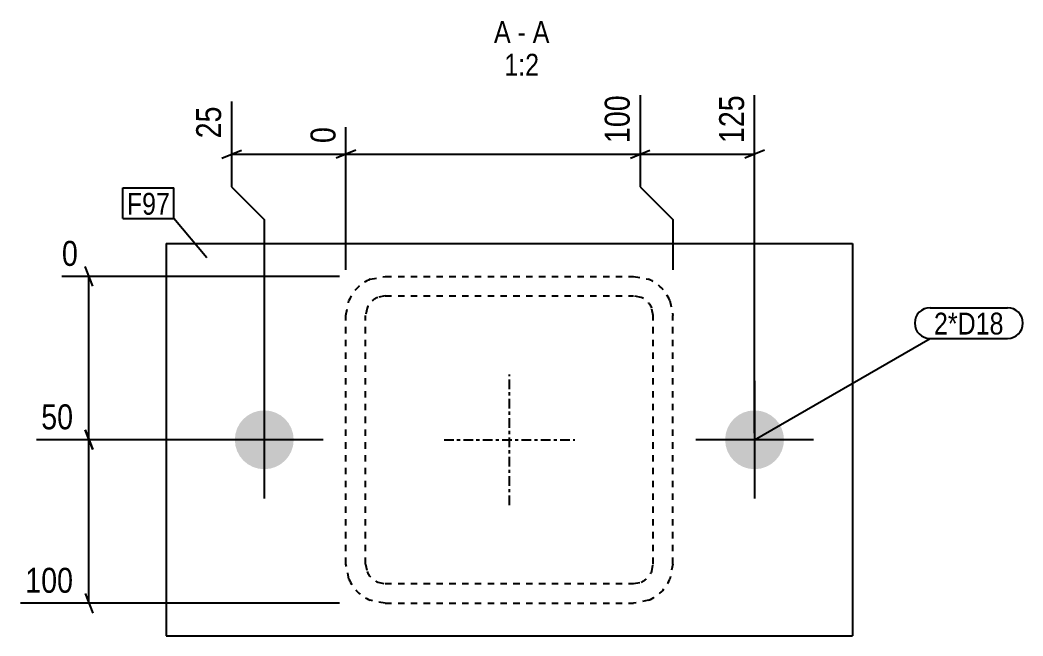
# Model space of a CAD drawing. Header units: millimetres. Extents: x 5 to 26277, y 5 to 1235.
# Drawn here: x 7236 to 7542.9, y 4.8 to 193.2 of the extents above; entities that cross this region are included whole.
import ezdxf

# ---------------------------------------------------------------- set-up
doc = ezdxf.new("R2010")
doc.units = ezdxf.units.MM
doc.linetypes.add('DXK_LINE_DOT2', pattern=[3.9198, 1.9599, -1.9599])
doc.linetypes.add('DXK_LINE_DOT3', pattern=[5.9187, 2.979, -0.9799, 0.9799, -0.9799])
for name, color, linetype in [('MÅLSÆTNING', 7, 'Continuous'), ('STÅL', 7, 'Continuous'), ('TEKST', 7, 'Continuous')]:
    doc.layers.add(name, color=color, linetype=linetype)
doc.styles.add('Arial Narrow', font='ARIALN.TTF', dxfattribs={"height": 0.2})

msp = doc.modelspace()

# ---------------------------------------------------------------- hatches: boundary and pattern name
at = {"layer": 'STÅL', "linetype": 'Continuous'}
for points in [[(7319.75, 64.8, -1), (7301.75, 64.8, -1)], [(7469.75, 64.8, -1), (7451.75, 64.8, -1)]]:
    msp.add_hatch(color=96, dxfattribs=at).paths.add_polyline_path(points)

# ---------------------------------------------------------------- linework, layer by layer
at = {"layer": 'MÅLSÆTNING', "color": 7, "linetype": 'Continuous'}
for p, q in [((7425.75, 170.19), (7425.75, 142.17)), ((7425.75, 170.19), (7425.75, 142.17)), ((7460.75, 66.8), (7460.75, 170.19)), ((7300.75, 168.23), (7300.75, 142.17)), ((7335.75, 116.8), (7335.75, 160.44)), ((7335.75, 116.8), (7335.75, 160.44)), ((7297.75, 150.97), (7303.75, 153.37)), ((7300.75, 152.17), (7335.75, 152.17)), ((7338.75, 153.37), (7332.75, 150.97)), ((7338.75, 153.37), (7332.75, 150.97)), ((7335.75, 152.17), (7425.75, 152.17)), ((7422.75, 150.97), (7428.75, 153.37)), ((7425.75, 152.17), (7460.75, 152.17)), ((7463.75, 153.37), (7457.75, 150.97)), ((7300.75, 142.17), (7310.75, 132.17)), ((7425.75, 142.17), (7435.75, 132.17)), ((7425.75, 142.17), (7435.75, 132.17)), ((7310.75, 132.17), (7310.75, 66.8)), ((7435.75, 132.17), (7435.75, 116.8)), ((7435.75, 132.17), (7435.75, 116.8)), ((7258.32, 111.8), (7255.92, 117.8)), ((7333.75, 114.8), (7248.85, 114.8)), ((7257.12, 64.8), (7257.12, 114.8)), ((7258.32, 61.8), (7255.92, 67.8)), ((7255.92, 67.8), (7258.32, 61.8)), ((7308.75, 64.8), (7241.06, 64.8)), ((7308.75, 64.8), (7241.06, 64.8)), ((7257.12, 14.8), (7257.12, 64.8)), ((7255.92, 17.8), (7258.32, 11.8)), ((7333.75, 14.8), (7236.18, 14.8))]:
    msp.add_line(p, q, dxfattribs=at)
at = {"layer": 'STÅL', "color": 2, "linetype": 'Continuous'}
for p, q in [((7280.75, 124.8), (7490.75, 124.8)), ((7280.75, 124.8), (7280.75, 4.8)), ((7490.75, 124.8), (7490.75, 4.8)), ((7280.75, 4.8), (7490.75, 4.8))]:
    msp.add_line(p, q, dxfattribs=at)
at = {"layer": 'STÅL', "color": 7, "linetype": 'DXK_LINE_DOT2'}
for p, q in [((7343.16, 113.89), (7347.75, 114.8)), ((7347.75, 114.8), (7423.75, 114.8)), ((7423.75, 114.8), (7428.34, 113.89)), ((7335.75, 102.8), (7336.67, 107.39)), ((7347.75, 108.8), (7345.46, 108.34)), ((7347.75, 108.8), (7423.75, 108.8)), ((7426.05, 108.34), (7423.75, 108.8)), ((7434.84, 107.39), (7435.75, 102.8)), ((7342.21, 105.1), (7341.75, 102.8)), ((7429.75, 102.8), (7429.3, 105.1)), ((7335.75, 26.8), (7335.75, 102.8)), ((7341.75, 26.8), (7341.75, 102.8)), ((7429.75, 26.8), (7429.75, 102.8)), ((7435.75, 26.8), (7435.75, 102.8)), ((7336.67, 22.21), (7335.75, 26.8)), ((7341.75, 26.8), (7342.21, 24.5)), ((7429.3, 24.5), (7429.75, 26.8)), ((7435.75, 26.8), (7434.84, 22.21)), ((7345.46, 21.26), (7347.75, 20.8)), ((7347.75, 20.8), (7423.75, 20.8)), ((7423.75, 20.8), (7426.05, 21.26)), ((7347.75, 14.8), (7343.16, 15.71)), ((7428.34, 15.71), (7423.75, 14.8)), ((7347.75, 14.8), (7423.75, 14.8))]:
    msp.add_line(p, q, dxfattribs=at)
at = {"layer": 'STÅL', "color": 7, "linetype": 'DXK_LINE_DOT3'}
for p, q in [((7385.75, 44.8), (7385.75, 84.8)), ((7365.75, 64.8), (7405.75, 64.8))]:
    msp.add_line(p, q, dxfattribs=at)
at = {"layer": 'STÅL', "color": 96, "linetype": 'Continuous'}
for p, q in [((7310.75, 82.8), (7310.75, 46.8)), ((7460.75, 82.8), (7460.75, 46.8)), ((7328.75, 64.8), (7292.75, 64.8)), ((7478.75, 64.8), (7442.75, 64.8))]:
    msp.add_line(p, q, dxfattribs=at)
at = {"layer": 'STÅL', "color": 7, "linetype": 'DXK_LINE_DOT2'}
for centre, radius, start, end in [((7347.75, 102.8), 12, 112.5, 157.5), ((7423.75, 102.8), 12, 22.5, 67.5), ((7347.75, 102.8), 6, 112.5, 157.5), ((7423.75, 102.8), 6, 22.5, 67.5), ((7347.75, 26.8), 12, 202.5, 247.5), ((7347.75, 26.8), 6, 202.5, 247.5), ((7423.75, 26.8), 6, 292.5, 337.5), ((7423.75, 26.8), 12, 292.5, 337.5)]:
    msp.add_arc(centre, radius, start, end, dxfattribs=at)

# ---------------------------------------------------------------- wipeouts: each hides what was drawn before it
at = {"color": 0, "linetype": 'Continuous'}
for points, layer in [([(7299.15, 168.37), (7287.95, 168.37), (7287.95, 155.42), (7299.15, 155.42)], 'MÅLSÆTNING'), ([(7253.87, 66.4), (7253.87, 77.6), (7240.92, 77.6), (7240.92, 66.4)], 'MÅLSÆTNING'), ([(7253.87, 16.4), (7253.87, 27.6), (7236.04, 27.6), (7236.04, 16.4)], 'MÅLSÆTNING'), ([(7386.14, 186.19), (7386.14, 193.19), (7381.03, 193.19), (7381.03, 186.19)], 'TEKST'), ([(7390.79, 186.19), (7390.79, 193.19), (7388.24, 193.19), (7388.24, 186.19)], 'TEKST'), ([(7398, 186.19), (7398, 193.19), (7392.89, 193.19), (7392.89, 186.19)], 'TEKST'), ([(7394.85, 176.19), (7394.85, 183.19), (7384.18, 183.19), (7384.18, 176.19)], 'TEKST')]:
    msp.add_wipeout(points, dxfattribs=at).dxf.layer = layer
at = {"color": 0}
for points in [[(7281.91, 133.64), (7281.91, 140.64), (7268.7, 140.64), (7268.7, 133.64)], [(7536.96, 97), (7536.96, 104), (7515.64, 104), (7515.64, 97)]]:
    msp.add_wipeout(points, dxfattribs=at).dxf.layer = 'TEKST'

# ---------------------------------------------------------------- next in the draw order: texts
at = {"layer": 'MÅLSÆTNING', "color": 3, "linetype": 'Continuous', "style": 'Arial Narrow'}
msp.add_text('25', height=7.635, rotation=90.0002, dxfattribs=at).set_placement((7297.55, 157.02))
for s, p in [('50', (7242.52, 68)), ('100', (7237.64, 18))]:
    msp.add_text(s, height=7.635, dxfattribs=at).set_placement(p)
at = {"layer": 'TEKST', "color": 3, "linetype": 'Continuous', "style": 'Arial Narrow'}
for s, height, p in [('A', 6.68, (7381.03, 186.19)), ('A', 6.68, (7392.89, 186.19)), ('-', 6.68, (7388.24, 186.19)), ('1:2', 6.681, (7384.18, 176.19))]:
    msp.add_text(s, height=height, dxfattribs=at).set_placement(p)

# ---------------------------------------------------------------- next in the draw order: wipeouts: each hides what was drawn before it
at = {"color": 0, "linetype": 'Continuous'}
for points in [[(7424.15, 171.79), (7412.95, 171.79), (7412.95, 153.97), (7424.15, 153.97)], [(7459.15, 171.79), (7447.95, 171.79), (7447.95, 153.97), (7459.15, 153.97)], [(7334.15, 162.04), (7322.95, 162.04), (7322.95, 153.97), (7334.15, 153.97)], [(7255.32, 116.4), (7255.32, 127.6), (7247.25, 127.6), (7247.25, 116.4)]]:
    msp.add_wipeout(points, dxfattribs=at).dxf.layer = 'MÅLSÆTNING'
at = {"color": 0}
for points in [[(7281.91, 133.64), (7281.91, 140.64), (7268.7, 140.64), (7268.7, 133.64)], [(7536.96, 97), (7536.96, 104), (7515.64, 104), (7515.64, 97)]]:
    msp.add_wipeout(points, dxfattribs=at).dxf.layer = 'TEKST'

# ---------------------------------------------------------------- next in the draw order: linework, layer by layer
at = {"layer": 'MÅLSÆTNING', "color": 7, "linetype": 'Continuous'}
msp.add_line((7422.75, 150.97), (7428.75, 153.37), dxfattribs=at)
at = {"layer": 'TEKST', "color": 7, "linetype": 'Continuous'}
for p, q in [((7267.5, 141.84), (7283.11, 141.84)), ((7267.5, 132.44), (7267.5, 141.84)), ((7283.11, 132.44), (7283.11, 141.84)), ((7267.5, 132.44), (7283.11, 132.44)), ((7293.14, 120.47), (7283.11, 132.44)), ((7514.44, 105.2), (7538.16, 105.2)), ((7460.75, 64.8), (7514.44, 95.8)), ((7514.44, 95.8), (7538.16, 95.8))]:
    msp.add_line(p, q, dxfattribs=at)
for centre, start, end in [((7514.44, 100.5), 90, 270), ((7538.16, 100.5), 270, 90)]:
    msp.add_arc(centre, 4.7, start, end, dxfattribs=at)

# ---------------------------------------------------------------- next in the draw order: texts
at = {"layer": 'MÅLSÆTNING', "color": 3, "linetype": 'Continuous', "style": 'Arial Narrow'}
for s, height, p in [('100', 7.635, (7422.55, 155.57)), ('125', 7.635, (7457.55, 155.57)), ('0', 7.64, (7332.55, 155.57))]:
    msp.add_text(s, height=height, rotation=90.0002, dxfattribs=at).set_placement(p)
msp.add_text('0', height=7.64, dxfattribs=at).set_placement((7248.85, 118))
at = {"layer": 'TEKST', "color": 3, "style": 'Arial Narrow'}
for s, p in [('F97', (7268.7, 133.64)), ('2*D18', (7515.64, 97))]:
    msp.add_text(s, height=6.681, dxfattribs=at).set_placement(p)

doc.saveas('drawing.dxf')
